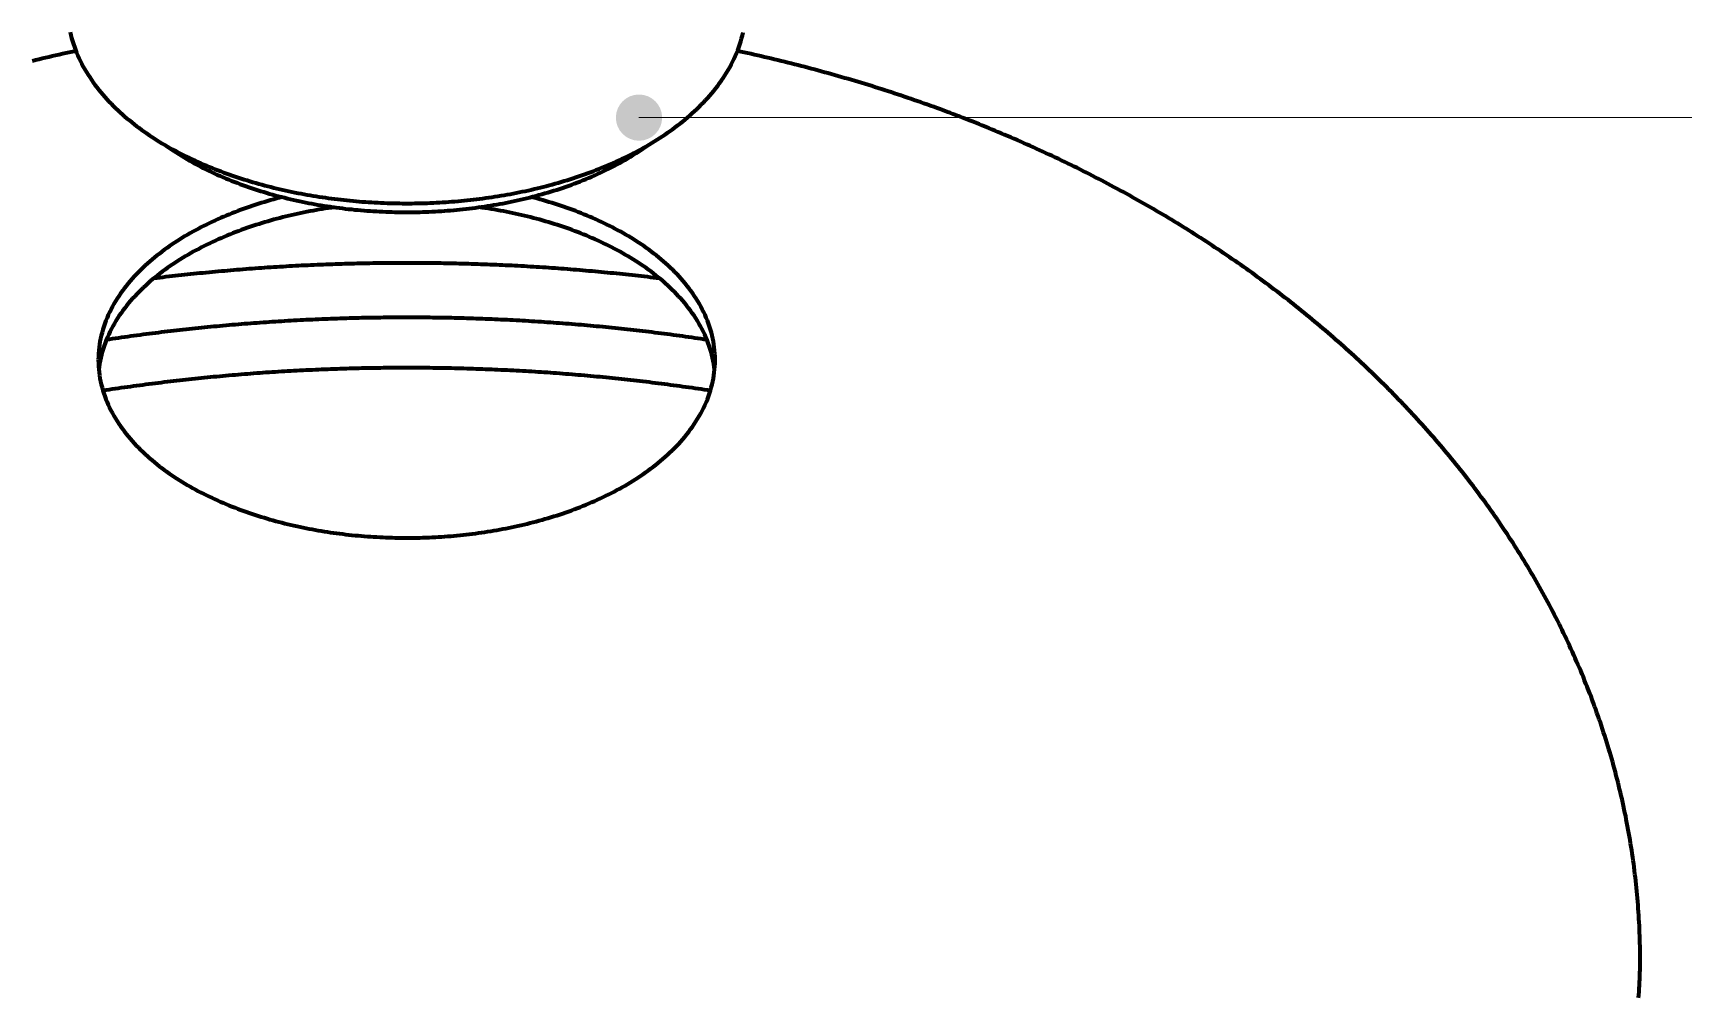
# Model space of a CAD drawing. Header units: millimetres. Extents: x 0 to 420, y 0 to 297.
# Drawn here: x 130.15 to 172.98, y 194.36 to 219.36 of the extents above; entities that cross this region are included whole.
import ezdxf

# ---------------------------------------------------------------- set-up
doc = ezdxf.new("R2010")
doc.units = ezdxf.units.MM
doc.layers.add('01-VISIBLE', color=7, linetype='CONTINUOUS', lineweight=70)
doc.layers.add('08-FINA', color=5, linetype='CONTINUOUS', lineweight=18)

msp = doc.modelspace()

# ---------------------------------------------------------------- hatches: boundary and pattern name
at = {"layer": '08-FINA'}
h = msp.add_hatch(color=7, dxfattribs=at)
h.dxf.hatch_style = 1
edge = h.paths.add_edge_path()
edge.add_arc((145.874, 217.165), 0.6, 0, 360)

# ---------------------------------------------------------------- linework, layer by layer
at = {"layer": '01-VISIBLE'}
for points in [[(131.117, 219.383), (131.135, 219.305), (131.155, 219.227), (131.177, 219.15), (131.201, 219.073), (131.227, 218.998), (131.255, 218.922), (131.284, 218.848), (131.316, 218.774), (131.349, 218.701), (131.383, 218.628), (131.42, 218.557), (131.457, 218.486), (131.497, 218.416), (131.538, 218.347), (131.58, 218.279), (131.623, 218.212), (131.668, 218.145), (131.714, 218.079), (131.761, 218.015), (131.81, 217.951), (131.859, 217.888), (131.91, 217.825), (131.962, 217.764), (132.015, 217.704), (132.068, 217.644), (132.123, 217.585), (132.178, 217.527), (132.235, 217.47), (132.292, 217.414), (132.35, 217.359), (132.409, 217.304), (132.469, 217.251), (132.529, 217.198), (132.59, 217.146), (132.652, 217.095), (132.714, 217.044), (132.777, 216.994), (132.841, 216.946), (132.905, 216.897), (132.969, 216.85), (133.035, 216.803), (133.1, 216.757), (133.167, 216.712), (133.234, 216.668), (133.301, 216.624), (133.368, 216.581), (133.437, 216.539), (133.505, 216.497), (133.574, 216.456), (133.644, 216.416), (133.713, 216.376), (133.783, 216.337), (133.854, 216.299), (133.925, 216.262), (133.996, 216.225), (134.067, 216.188), (134.139, 216.153), (134.211, 216.117), (134.284, 216.083), (134.357, 216.049), (134.429, 216.016), (134.503, 215.983), (134.576, 215.951), (134.65, 215.919), (134.724, 215.889), (134.798, 215.858), (134.873, 215.828), (134.947, 215.799), (135.022, 215.771), (135.097, 215.742), (135.173, 215.715), (135.248, 215.688), (135.324, 215.661), (135.4, 215.635), (135.476, 215.61), (135.552, 215.585), (135.629, 215.561), (135.705, 215.537), (135.782, 215.513), (135.859, 215.491), (135.936, 215.468), (136.013, 215.446), (136.09, 215.425), (136.168, 215.404), (136.245, 215.384), (136.323, 215.364), (136.401, 215.345), (136.479, 215.326), (136.557, 215.307), (136.635, 215.289), (136.713, 215.272), (136.792, 215.255), (136.87, 215.238), (136.949, 215.222), (137.028, 215.207), (137.106, 215.191), (137.185, 215.177), (137.264, 215.163), (137.343, 215.149), (137.422, 215.135), (137.501, 215.123), (137.581, 215.11), (137.66, 215.098), (137.739, 215.087), (137.819, 215.076), (137.898, 215.065), (137.978, 215.055), (138.058, 215.045), (138.137, 215.036), (138.217, 215.027), (138.297, 215.018), (138.376, 215.01), (138.456, 215.003), (138.536, 214.995), (138.616, 214.989), (138.696, 214.982), (138.776, 214.977), (138.856, 214.971), (138.936, 214.966), (139.016, 214.961), (139.096, 214.957), (139.177, 214.954), (139.257, 214.95), (139.337, 214.947), (139.417, 214.945), (139.497, 214.943), (139.577, 214.941), (139.658, 214.94), (139.738, 214.939), (139.818, 214.939), (139.898, 214.939), (139.978, 214.939), (140.059, 214.94), (140.139, 214.942), (140.219, 214.943), (140.299, 214.945), (140.379, 214.948), (140.46, 214.951), (140.54, 214.955), (140.62, 214.958), (140.7, 214.963), (140.78, 214.967), (140.86, 214.973), (140.94, 214.978), (141.02, 214.984), (141.1, 214.991), (141.18, 214.997), (141.26, 215.005), (141.34, 215.012), (141.419, 215.021), (141.499, 215.029), (141.579, 215.038), (141.658, 215.048), (141.738, 215.057), (141.818, 215.068), (141.897, 215.079), (141.977, 215.09), (142.056, 215.101), (142.135, 215.114), (142.214, 215.126), (142.294, 215.139), (142.373, 215.152), (142.452, 215.166), (142.531, 215.181), (142.609, 215.196), (142.688, 215.211), (142.767, 215.227), (142.845, 215.243), (142.924, 215.259), (143.002, 215.277), (143.08, 215.294), (143.159, 215.312), (143.237, 215.331), (143.315, 215.35), (143.392, 215.369), (143.47, 215.389), (143.548, 215.41), (143.625, 215.431), (143.702, 215.452), (143.779, 215.474), (143.856, 215.497), (143.933, 215.52), (144.01, 215.543), (144.087, 215.567), (144.163, 215.592), (144.239, 215.617), (144.315, 215.642), (144.391, 215.668), (144.467, 215.695), (144.542, 215.722), (144.617, 215.75), (144.692, 215.778), (144.767, 215.807), (144.842, 215.836), (144.916, 215.866), (144.99, 215.897), (145.064, 215.928), (145.138, 215.96), (145.212, 215.992), (145.285, 216.025), (145.358, 216.058), (145.43, 216.092), (145.503, 216.127), (145.575, 216.162), (145.646, 216.198), (145.718, 216.235), (145.789, 216.272), (145.86, 216.31), (145.93, 216.348), (146, 216.387), (146.07, 216.427)], [(146.07, 216.427), (146.14, 216.468), (146.21, 216.51), (146.279, 216.552), (146.348, 216.595), (146.416, 216.639), (146.484, 216.683), (146.552, 216.729), (146.619, 216.775), (146.685, 216.821), (146.751, 216.869), (146.816, 216.917), (146.881, 216.966), (146.945, 217.016), (147.009, 217.067), (147.071, 217.118), (147.134, 217.171), (147.195, 217.224), (147.256, 217.278), (147.316, 217.332), (147.375, 217.388), (147.433, 217.445), (147.491, 217.502), (147.547, 217.56), (147.603, 217.619), (147.658, 217.679), (147.712, 217.74), (147.765, 217.802), (147.816, 217.864), (147.867, 217.928), (147.916, 217.992), (147.965, 218.058), (148.012, 218.124), (148.058, 218.191), (148.102, 218.259), (148.145, 218.328), (148.187, 218.398), (148.227, 218.468), (148.266, 218.54), (148.303, 218.612), (148.338, 218.685), (148.372, 218.759), (148.404, 218.834), (148.434, 218.909), (148.463, 218.985), (148.489, 219.062), (148.514, 219.139), (148.537, 219.217), (148.557, 219.296), (148.576, 219.375)], [(131.266, 218.894), (131.178, 218.875), (131.09, 218.856), (131.002, 218.837), (130.915, 218.817), (130.827, 218.798), (130.739, 218.778), (130.652, 218.758), (130.564, 218.738), (130.477, 218.717), (130.389, 218.697), (130.302, 218.676), (130.215, 218.655), (130.127, 218.634)], [(171.847, 195.285), (171.847, 195.375), (171.846, 195.464), (171.845, 195.554), (171.844, 195.644), (171.842, 195.734), (171.839, 195.824), (171.837, 195.913), (171.833, 196.003), (171.83, 196.093), (171.826, 196.183), (171.821, 196.272), (171.816, 196.362), (171.811, 196.452), (171.805, 196.541), (171.799, 196.631), (171.792, 196.721), (171.785, 196.81), (171.778, 196.9), (171.77, 196.989), (171.761, 197.079), (171.753, 197.168), (171.743, 197.257), (171.734, 197.347), (171.724, 197.436), (171.713, 197.525), (171.702, 197.614), (171.691, 197.703), (171.679, 197.792), (171.667, 197.881), (171.655, 197.97), (171.641, 198.059), (171.628, 198.148), (171.614, 198.237), (171.6, 198.325), (171.585, 198.414), (171.57, 198.503), (171.555, 198.591), (171.539, 198.68), (171.522, 198.768), (171.505, 198.856), (171.488, 198.944), (171.471, 199.032), (171.453, 199.12), (171.434, 199.208), (171.415, 199.296), (171.396, 199.384), (171.377, 199.472), (171.357, 199.559), (171.336, 199.647), (171.315, 199.734), (171.294, 199.821), (171.272, 199.908), (171.25, 199.995), (171.228, 200.082), (171.205, 200.169), (171.182, 200.256), (171.158, 200.343), (171.134, 200.429), (171.11, 200.516), (171.085, 200.602), (171.06, 200.688), (171.034, 200.774), (171.008, 200.86), (170.982, 200.946), (170.955, 201.032), (170.928, 201.118), (170.9, 201.203), (170.872, 201.288), (170.844, 201.374), (170.815, 201.459), (170.786, 201.544), (170.756, 201.629), (170.727, 201.713), (170.696, 201.798), (170.666, 201.882), (170.635, 201.967), (170.603, 202.051), (170.572, 202.135), (170.54, 202.219), (170.507, 202.303), (170.474, 202.386), (170.441, 202.47), (170.407, 202.553), (170.374, 202.636), (170.339, 202.719), (170.305, 202.802), (170.27, 202.885), (170.234, 202.967), (170.198, 203.05), (170.162, 203.132), (170.126, 203.214), (170.089, 203.296), (170.052, 203.378), (170.014, 203.459), (169.977, 203.541), (169.938, 203.622), (169.9, 203.703), (169.861, 203.784), (169.822, 203.865), (169.782, 203.946), (169.742, 204.026), (169.702, 204.107), (169.661, 204.187), (169.62, 204.267), (169.579, 204.347), (169.538, 204.426), (169.496, 204.506), (169.453, 204.585), (169.411, 204.664), (169.368, 204.743), (169.325, 204.822), (169.281, 204.9), (169.237, 204.979), (169.193, 205.057), (169.149, 205.135), (169.104, 205.213), (169.059, 205.29), (169.013, 205.368), (168.967, 205.445), (168.921, 205.522), (168.875, 205.599), (168.828, 205.676), (168.781, 205.752), (168.734, 205.829), (168.686, 205.905), (168.638, 205.981), (168.59, 206.057), (168.542, 206.132), (168.493, 206.208), (168.444, 206.283), (168.394, 206.358), (168.345, 206.433), (168.295, 206.507), (168.244, 206.582), (168.194, 206.656), (168.143, 206.73), (168.092, 206.804), (168.04, 206.878), (167.989, 206.951), (167.937, 207.024), (167.884, 207.097), (167.832, 207.17), (167.779, 207.243), (167.726, 207.315), (167.673, 207.388), (167.619, 207.46), (167.565, 207.532), (167.511, 207.603), (167.456, 207.675), (167.402, 207.746), (167.347, 207.817), (167.291, 207.888), (167.236, 207.958), (167.18, 208.029), (167.124, 208.099), (167.068, 208.169), (167.011, 208.239), (166.954, 208.308), (166.897, 208.378), (166.84, 208.447), (166.783, 208.516), (166.725, 208.585), (166.667, 208.653), (166.608, 208.722), (166.55, 208.79), (166.491, 208.858), (166.432, 208.925), (166.373, 208.993), (166.313, 209.06), (166.254, 209.127), (166.194, 209.194), (166.133, 209.261), (166.073, 209.327), (166.012, 209.393), (165.951, 209.459), (165.89, 209.525), (165.829, 209.591), (165.767, 209.656), (165.705, 209.721), (165.643, 209.786), (165.581, 209.851), (165.519, 209.916), (165.456, 209.98), (165.393, 210.044), (165.33, 210.108), (165.266, 210.172), (165.203, 210.235), (165.139, 210.298), (165.075, 210.361), (165.011, 210.424), (164.946, 210.487), (164.882, 210.549), (164.817, 210.611), (164.752, 210.673), (164.687, 210.735), (164.621, 210.797), (164.555, 210.858), (164.49, 210.919), (164.424, 210.98), (164.357, 211.04), (164.291, 211.101), (164.224, 211.161), (164.157, 211.221), (164.09, 211.281), (164.023, 211.34), (163.956, 211.4), (163.888, 211.459), (163.82, 211.518), (163.752, 211.577), (163.684, 211.635), (163.616, 211.693), (163.547, 211.751), (163.478, 211.809), (163.409, 211.867), (163.34, 211.924), (163.271, 211.981), (163.202, 212.038), (163.132, 212.095), (163.062, 212.152), (162.992, 212.208), (162.922, 212.264), (162.852, 212.32), (162.781, 212.376), (162.711, 212.431), (162.64, 212.486), (162.569, 212.541), (162.497, 212.596), (162.426, 212.651), (162.355, 212.705), (162.283, 212.759), (162.211, 212.813), (162.139, 212.867), (162.067, 212.92), (161.995, 212.974), (161.922, 213.027), (161.849, 213.08), (161.777, 213.132), (161.704, 213.185), (161.631, 213.237), (161.557, 213.289), (161.484, 213.34), (161.41, 213.392), (161.337, 213.443), (161.263, 213.494), (161.189, 213.545), (161.115, 213.596), (161.04, 213.647), (160.966, 213.697), (160.891, 213.747), (160.816, 213.797), (160.742, 213.846), (160.667, 213.896), (160.591, 213.945), (160.516, 213.994), (160.441, 214.042), (160.365, 214.091), (160.289, 214.139), (160.213, 214.187), (160.137, 214.235), (160.061, 214.283), (159.985, 214.33), (159.909, 214.378), (159.832, 214.425), (159.755, 214.471), (159.679, 214.518), (159.602, 214.564), (159.525, 214.611), (159.447, 214.657), (159.37, 214.702), (159.293, 214.748), (159.215, 214.793), (159.137, 214.838), (159.06, 214.883), (158.982, 214.928), (158.904, 214.972), (158.825, 215.016), (158.747, 215.06), (158.669, 215.104), (158.59, 215.148), (158.511, 215.191), (158.433, 215.234), (158.354, 215.277), (158.275, 215.32), (158.196, 215.363), (158.116, 215.405), (158.037, 215.447), (157.958, 215.489), (157.878, 215.531), (157.798, 215.572), (157.719, 215.614), (157.639, 215.655), (157.559, 215.695), (157.479, 215.736), (157.398, 215.777), (157.318, 215.817), (157.238, 215.857), (157.157, 215.897), (157.076, 215.936), (156.996, 215.975), (156.915, 216.015), (156.834, 216.054), (156.753, 216.092), (156.672, 216.131), (156.591, 216.169), (156.509, 216.207), (156.428, 216.245), (156.346, 216.283), (156.265, 216.32), (156.183, 216.358), (156.101, 216.395), (156.019, 216.432), (155.937, 216.468), (155.855, 216.505), (155.773, 216.541), (155.691, 216.577), (155.608, 216.613), (155.526, 216.649), (155.443, 216.684), (155.36, 216.719), (155.278, 216.754), (155.195, 216.789), (155.112, 216.823), (155.029, 216.858), (154.946, 216.892), (154.863, 216.926), (154.78, 216.96), (154.696, 216.993), (154.613, 217.027), (154.529, 217.06), (154.446, 217.093), (154.362, 217.125), (154.278, 217.158), (154.195, 217.19), (154.111, 217.222), (154.027, 217.254), (153.943, 217.286), (153.858, 217.317), (153.774, 217.349), (153.69, 217.38), (153.606, 217.411), (153.521, 217.441), (153.437, 217.472), (153.352, 217.502), (153.267, 217.532), (153.183, 217.562), (153.098, 217.592), (153.013, 217.621), (152.928, 217.65), (152.843, 217.679), (152.758, 217.708), (152.673, 217.737), (152.588, 217.765), (152.502, 217.794), (152.417, 217.822), (152.332, 217.849), (152.246, 217.877), (152.161, 217.905), (152.075, 217.932), (151.989, 217.959), (151.904, 217.986), (151.818, 218.012), (151.732, 218.039), (151.646, 218.065), (151.56, 218.091), (151.474, 218.117), (151.388, 218.142), (151.302, 218.168), (151.216, 218.193), (151.129, 218.218), (151.043, 218.243), (150.957, 218.267), (150.87, 218.292), (150.784, 218.316), (150.697, 218.34), (150.61, 218.364), (150.524, 218.387), (150.437, 218.411), (150.35, 218.434), (150.263, 218.457), (150.177, 218.48), (150.09, 218.502), (150.003, 218.525), (149.916, 218.547), (149.828, 218.569), (149.741, 218.591), (149.654, 218.612), (149.567, 218.634), (149.48, 218.655), (149.392, 218.676), (149.305, 218.697), (149.217, 218.717), (149.13, 218.738), (149.042, 218.758), (148.955, 218.778), (148.867, 218.798), (148.78, 218.817), (148.692, 218.837), (148.604, 218.856), (148.516, 218.875), (148.429, 218.894)], [(133.609, 216.436), (133.675, 216.389), (133.741, 216.344), (133.807, 216.299), (133.875, 216.255), (133.942, 216.212), (134.01, 216.169), (134.079, 216.127), (134.148, 216.086), (134.218, 216.046), (134.288, 216.007), (134.358, 215.968), (134.429, 215.93), (134.5, 215.892), (134.571, 215.856), (134.643, 215.82), (134.716, 215.785), (134.788, 215.75), (134.861, 215.716), (134.934, 215.683), (135.007, 215.65), (135.081, 215.618), (135.155, 215.587), (135.229, 215.556), (135.304, 215.526), (135.379, 215.497), (135.454, 215.468), (135.529, 215.44), (135.604, 215.412), (135.68, 215.385), (135.756, 215.359), (135.832, 215.333), (135.908, 215.308), (135.985, 215.283), (136.061, 215.259), (136.138, 215.236), (136.215, 215.213), (136.292, 215.19), (136.37, 215.169), (136.447, 215.147), (136.525, 215.127), (136.603, 215.106), (136.68, 215.087), (136.758, 215.068), (136.837, 215.049), (136.915, 215.031), (136.993, 215.013), (137.072, 214.996), (137.15, 214.98), (137.229, 214.964), (137.308, 214.948), (137.387, 214.933), (137.466, 214.919), (137.545, 214.905), (137.624, 214.891), (137.704, 214.878), (137.783, 214.866), (137.862, 214.854), (137.942, 214.842), (138.021, 214.831), (138.101, 214.821), (138.181, 214.811), (138.261, 214.801), (138.34, 214.792), (138.42, 214.784), (138.5, 214.775), (138.58, 214.768), (138.66, 214.761), (138.74, 214.754), (138.82, 214.748), (138.9, 214.742), (138.981, 214.737), (139.061, 214.732), (139.141, 214.728), (139.221, 214.724), (139.302, 214.72), (139.382, 214.717), (139.462, 214.715), (139.542, 214.713), (139.623, 214.711), (139.703, 214.71), (139.783, 214.71), (139.864, 214.71), (139.944, 214.71), (140.024, 214.711), (140.105, 214.712), (140.185, 214.714), (140.265, 214.716), (140.346, 214.718), (140.426, 214.722), (140.506, 214.725), (140.587, 214.729), (140.667, 214.734), (140.747, 214.739), (140.827, 214.744), (140.907, 214.75), (140.987, 214.757), (141.067, 214.764), (141.147, 214.771), (141.227, 214.779), (141.307, 214.787), (141.387, 214.796), (141.467, 214.805), (141.547, 214.815), (141.626, 214.825), (141.706, 214.836), (141.785, 214.847), (141.865, 214.859), (141.944, 214.871), (142.024, 214.884), (142.103, 214.897), (142.182, 214.911), (142.261, 214.925), (142.34, 214.939), (142.419, 214.955), (142.498, 214.97), (142.577, 214.987), (142.655, 215.003), (142.734, 215.021), (142.812, 215.038), (142.89, 215.057), (142.968, 215.075), (143.046, 215.095), (143.124, 215.115), (143.202, 215.135), (143.279, 215.156), (143.357, 215.178), (143.434, 215.2), (143.511, 215.222), (143.588, 215.245), (143.665, 215.269), (143.741, 215.293), (143.818, 215.318), (143.894, 215.344), (143.97, 215.37), (144.046, 215.396), (144.121, 215.424), (144.197, 215.452), (144.272, 215.48), (144.347, 215.509), (144.421, 215.539), (144.496, 215.569), (144.57, 215.6), (144.644, 215.631), (144.717, 215.664), (144.791, 215.697), (144.864, 215.73), (144.936, 215.764), (145.009, 215.799), (145.081, 215.835), (145.153, 215.871), (145.224, 215.908), (145.295, 215.945), (145.365, 215.984), (145.436, 216.023), (145.505, 216.063)], [(145.505, 216.063), (145.58, 216.106), (145.654, 216.151), (145.727, 216.196), (145.8, 216.242), (145.872, 216.289), (145.944, 216.337), (146.015, 216.386), (146.085, 216.436)], [(136.622, 215.101), (136.544, 215.081), (136.466, 215.061), (136.389, 215.04), (136.311, 215.018), (136.234, 214.996), (136.157, 214.973), (136.08, 214.949), (136.003, 214.925), (135.927, 214.901), (135.85, 214.876), (135.774, 214.85), (135.698, 214.824), (135.623, 214.797), (135.547, 214.77), (135.472, 214.741), (135.397, 214.713), (135.322, 214.683), (135.247, 214.654), (135.173, 214.623), (135.099, 214.592), (135.025, 214.56), (134.951, 214.528), (134.878, 214.494), (134.805, 214.461), (134.733, 214.426), (134.66, 214.391), (134.588, 214.355), (134.517, 214.319), (134.445, 214.282), (134.375, 214.244), (134.304, 214.205), (134.234, 214.166), (134.164, 214.126), (134.095, 214.085), (134.026, 214.043), (133.958, 214.001), (133.89, 213.958), (133.823, 213.914), (133.756, 213.869), (133.69, 213.824), (133.624, 213.777), (133.559, 213.73), (133.495, 213.682), (133.431, 213.633), (133.368, 213.584), (133.305, 213.533), (133.243, 213.482), (133.182, 213.429), (133.122, 213.376), (133.063, 213.322), (133.004, 213.267), (132.946, 213.211), (132.889, 213.154), (132.834, 213.097), (132.779, 213.038), (132.725, 212.978), (132.672, 212.917), (132.621, 212.856), (132.57, 212.793), (132.521, 212.73), (132.473, 212.665), (132.426, 212.6), (132.381, 212.533), (132.337, 212.466), (132.295, 212.398), (132.254, 212.329), (132.215, 212.258), (132.177, 212.187), (132.141, 212.115), (132.107, 212.043), (132.075, 211.969), (132.045, 211.895), (132.016, 211.819), (131.99, 211.743), (131.966, 211.667), (131.944, 211.589), (131.924, 211.512), (131.906, 211.433), (131.89, 211.354), (131.877, 211.275), (131.867, 211.195), (131.858, 211.116), (131.852, 211.035), (131.848, 210.955), (131.847, 210.875)], [(147.847, 210.875), (147.846, 210.955), (147.842, 211.035), (147.836, 211.116), (147.828, 211.195), (147.817, 211.275), (147.804, 211.354), (147.788, 211.433), (147.771, 211.512), (147.751, 211.589), (147.729, 211.667), (147.704, 211.743), (147.678, 211.819), (147.65, 211.895), (147.619, 211.969), (147.587, 212.043), (147.553, 212.115), (147.517, 212.187), (147.48, 212.258), (147.441, 212.329), (147.4, 212.398), (147.357, 212.466), (147.313, 212.533), (147.268, 212.6), (147.222, 212.665), (147.174, 212.73), (147.124, 212.793), (147.074, 212.856), (147.022, 212.917), (146.969, 212.978), (146.916, 213.038), (146.861, 213.097), (146.805, 213.154), (146.748, 213.211), (146.69, 213.267), (146.632, 213.322), (146.572, 213.376), (146.512, 213.429), (146.451, 213.482), (146.389, 213.533), (146.327, 213.584), (146.264, 213.633), (146.2, 213.682), (146.135, 213.73), (146.07, 213.777), (146.004, 213.824), (145.938, 213.869), (145.871, 213.914), (145.804, 213.958), (145.736, 214.001), (145.668, 214.043), (145.599, 214.085), (145.53, 214.126), (145.46, 214.166), (145.39, 214.205), (145.32, 214.244), (145.249, 214.282), (145.178, 214.319), (145.106, 214.355), (145.034, 214.391), (144.962, 214.426), (144.889, 214.461), (144.816, 214.494), (144.743, 214.528), (144.669, 214.56), (144.596, 214.592), (144.522, 214.623), (144.447, 214.654), (144.373, 214.683), (144.298, 214.713), (144.223, 214.741), (144.147, 214.77), (144.072, 214.797), (143.996, 214.824), (143.92, 214.85), (143.844, 214.876), (143.768, 214.901), (143.691, 214.925), (143.614, 214.949), (143.537, 214.973), (143.46, 214.996), (143.383, 215.018), (143.306, 215.04), (143.228, 215.061), (143.151, 215.081), (143.073, 215.101)], [(137.972, 214.838), (137.893, 214.827), (137.813, 214.815), (137.734, 214.803), (137.655, 214.79), (137.576, 214.777), (137.497, 214.763), (137.418, 214.749), (137.339, 214.734), (137.26, 214.719), (137.181, 214.703), (137.103, 214.686), (137.024, 214.67), (136.946, 214.652), (136.868, 214.634), (136.789, 214.616), (136.711, 214.597), (136.634, 214.578), (136.556, 214.558), (136.478, 214.537), (136.401, 214.516), (136.324, 214.495), (136.246, 214.472), (136.169, 214.45), (136.093, 214.427), (136.016, 214.403), (135.94, 214.378), (135.863, 214.353), (135.787, 214.328), (135.711, 214.302), (135.636, 214.275), (135.56, 214.248), (135.485, 214.22), (135.41, 214.191), (135.335, 214.162), (135.261, 214.132), (135.186, 214.102), (135.112, 214.071), (135.039, 214.039), (134.965, 214.007), (134.892, 213.974), (134.819, 213.941), (134.747, 213.906), (134.674, 213.871), (134.602, 213.836), (134.531, 213.799), (134.46, 213.762), (134.389, 213.725), (134.318, 213.686), (134.248, 213.647), (134.179, 213.607), (134.109, 213.567), (134.041, 213.525), (133.972, 213.483), (133.905, 213.44), (133.837, 213.397), (133.77, 213.352), (133.704, 213.307), (133.638, 213.261), (133.573, 213.214), (133.509, 213.166), (133.445, 213.118), (133.382, 213.068), (133.319, 213.018), (133.257, 212.967), (133.196, 212.915), (133.136, 212.862), (133.076, 212.808), (133.018, 212.753), (132.96, 212.698), (132.903, 212.641), (132.847, 212.584), (132.792, 212.525), (132.738, 212.466), (132.685, 212.406), (132.633, 212.344), (132.582, 212.282), (132.533, 212.219), (132.485, 212.155), (132.438, 212.09), (132.392, 212.024), (132.348, 211.957), (132.305, 211.889), (132.264, 211.82), (132.225, 211.75), (132.187, 211.679), (132.15, 211.608), (132.116, 211.535), (132.083, 211.462), (132.053, 211.388), (132.024, 211.313), (131.997, 211.237), (131.972, 211.161), (131.949, 211.084), (131.929, 211.006), (131.911, 210.928), (131.894, 210.85), (131.881, 210.771), (131.869, 210.691), (131.86, 210.611)], [(147.834, 210.611), (147.825, 210.691), (147.814, 210.771), (147.8, 210.85), (147.784, 210.928), (147.766, 211.006), (147.745, 211.084), (147.722, 211.161), (147.698, 211.237), (147.671, 211.313), (147.642, 211.388), (147.611, 211.462), (147.578, 211.535), (147.544, 211.608), (147.508, 211.679), (147.47, 211.75), (147.43, 211.82), (147.389, 211.889), (147.346, 211.957), (147.302, 212.024), (147.257, 212.09), (147.21, 212.155), (147.162, 212.219), (147.112, 212.282), (147.061, 212.344), (147.01, 212.406), (146.957, 212.466), (146.903, 212.525), (146.848, 212.584), (146.792, 212.641), (146.735, 212.698), (146.677, 212.753), (146.618, 212.808), (146.559, 212.862), (146.498, 212.915), (146.437, 212.967), (146.375, 213.018), (146.313, 213.068), (146.249, 213.118), (146.186, 213.166), (146.121, 213.214), (146.056, 213.261), (145.99, 213.307), (145.924, 213.352), (145.857, 213.397), (145.79, 213.44), (145.722, 213.483), (145.654, 213.525), (145.585, 213.567), (145.516, 213.607), (145.446, 213.647), (145.376, 213.686), (145.306, 213.725), (145.235, 213.762), (145.164, 213.799), (145.092, 213.836), (145.02, 213.871), (144.948, 213.906), (144.875, 213.941), (144.802, 213.974), (144.729, 214.007), (144.656, 214.039), (144.582, 214.071), (144.508, 214.102), (144.434, 214.132), (144.359, 214.162), (144.284, 214.191), (144.209, 214.22), (144.134, 214.248), (144.059, 214.275), (143.983, 214.302), (143.907, 214.328), (143.831, 214.353), (143.755, 214.378), (143.678, 214.403), (143.602, 214.427), (143.525, 214.45), (143.448, 214.472), (143.371, 214.495), (143.294, 214.516), (143.216, 214.537), (143.138, 214.558), (143.061, 214.578), (142.983, 214.597), (142.905, 214.616), (142.827, 214.634), (142.749, 214.652), (142.67, 214.67), (142.592, 214.686), (142.513, 214.703), (142.434, 214.719), (142.356, 214.734), (142.277, 214.749), (142.198, 214.763), (142.119, 214.777), (142.04, 214.79), (141.96, 214.803), (141.881, 214.815), (141.802, 214.827), (141.722, 214.838)], [(146.41, 212.989), (146.33, 212.999), (146.25, 213.009), (146.171, 213.018), (146.091, 213.028), (146.011, 213.037), (145.932, 213.046), (145.852, 213.055), (145.772, 213.064), (145.693, 213.073), (145.613, 213.082), (145.533, 213.09), (145.453, 213.099), (145.373, 213.107), (145.294, 213.115), (145.214, 213.123), (145.134, 213.131), (145.054, 213.139), (144.974, 213.147), (144.894, 213.154), (144.814, 213.162), (144.735, 213.169), (144.655, 213.176), (144.575, 213.183), (144.495, 213.19), (144.415, 213.197), (144.335, 213.204), (144.255, 213.211), (144.175, 213.217), (144.095, 213.224), (144.015, 213.23), (143.935, 213.236), (143.855, 213.242), (143.775, 213.248), (143.695, 213.254), (143.615, 213.259), (143.535, 213.265), (143.455, 213.27), (143.375, 213.275), (143.295, 213.281), (143.215, 213.286), (143.135, 213.291), (143.055, 213.295), (142.974, 213.3), (142.894, 213.305), (142.814, 213.309), (142.734, 213.313), (142.654, 213.318), (142.574, 213.322), (142.494, 213.326), (142.414, 213.33), (142.333, 213.333), (142.253, 213.337), (142.173, 213.341), (142.093, 213.344), (142.013, 213.347), (141.933, 213.35), (141.853, 213.353), (141.772, 213.356), (141.692, 213.359), (141.612, 213.362), (141.532, 213.364), (141.452, 213.367), (141.371, 213.369), (141.291, 213.371), (141.211, 213.373), (141.131, 213.375), (141.051, 213.377), (140.97, 213.379), (140.89, 213.38), (140.81, 213.382), (140.73, 213.383), (140.649, 213.384), (140.569, 213.386), (140.489, 213.387), (140.409, 213.387), (140.329, 213.388), (140.248, 213.389), (140.168, 213.389), (140.088, 213.39), (140.008, 213.39), (139.927, 213.39), (139.847, 213.39), (139.767, 213.39), (139.687, 213.39), (139.606, 213.39), (139.526, 213.389), (139.446, 213.389), (139.366, 213.388), (139.286, 213.387), (139.205, 213.387), (139.125, 213.386), (139.045, 213.384), (138.965, 213.383), (138.884, 213.382), (138.804, 213.38), (138.724, 213.379), (138.644, 213.377), (138.564, 213.375), (138.483, 213.373), (138.403, 213.371), (138.323, 213.369), (138.243, 213.367), (138.163, 213.364), (138.082, 213.362), (138.002, 213.359), (137.922, 213.356), (137.842, 213.353), (137.762, 213.35), (137.682, 213.347), (137.601, 213.344), (137.521, 213.341), (137.441, 213.337), (137.361, 213.333), (137.281, 213.33), (137.201, 213.326), (137.12, 213.322), (137.04, 213.318), (136.96, 213.313), (136.88, 213.309), (136.8, 213.305), (136.72, 213.3), (136.64, 213.295), (136.56, 213.291), (136.48, 213.286), (136.4, 213.281), (136.32, 213.275), (136.239, 213.27), (136.159, 213.265), (136.079, 213.259), (135.999, 213.254), (135.919, 213.248), (135.839, 213.242), (135.759, 213.236), (135.679, 213.23), (135.599, 213.224), (135.519, 213.217), (135.439, 213.211), (135.359, 213.204), (135.279, 213.197), (135.2, 213.19), (135.12, 213.183), (135.04, 213.176), (134.96, 213.169), (134.88, 213.162), (134.8, 213.154), (134.72, 213.147), (134.64, 213.139), (134.56, 213.131), (134.481, 213.123), (134.401, 213.115), (134.321, 213.107), (134.241, 213.099), (134.161, 213.09), (134.082, 213.082), (134.002, 213.073), (133.922, 213.064), (133.842, 213.055), (133.763, 213.046), (133.683, 213.037), (133.603, 213.028), (133.524, 213.018), (133.444, 213.009), (133.364, 212.999), (133.285, 212.989)], [(147.639, 211.396), (147.559, 211.408), (147.48, 211.42), (147.401, 211.431), (147.321, 211.443), (147.242, 211.454), (147.162, 211.466), (147.083, 211.477), (147.004, 211.488), (146.924, 211.499), (146.845, 211.51), (146.765, 211.52), (146.686, 211.531), (146.606, 211.541), (146.527, 211.551), (146.447, 211.562), (146.367, 211.572), (146.288, 211.582), (146.208, 211.591), (146.129, 211.601), (146.049, 211.611), (145.969, 211.62), (145.89, 211.629), (145.81, 211.638), (145.73, 211.647), (145.651, 211.656), (145.571, 211.665), (145.491, 211.674), (145.411, 211.682), (145.332, 211.691), (145.252, 211.699), (145.172, 211.707), (145.092, 211.715), (145.012, 211.723), (144.933, 211.731), (144.853, 211.739), (144.773, 211.746), (144.693, 211.754), (144.613, 211.761), (144.533, 211.768), (144.453, 211.775), (144.373, 211.782), (144.294, 211.789), (144.214, 211.796), (144.134, 211.802), (144.054, 211.809), (143.974, 211.815), (143.894, 211.821), (143.814, 211.827), (143.734, 211.833), (143.654, 211.839), (143.574, 211.845), (143.494, 211.85), (143.414, 211.856), (143.334, 211.861), (143.254, 211.866), (143.174, 211.871), (143.094, 211.876), (143.014, 211.881), (142.933, 211.886), (142.853, 211.891), (142.773, 211.895), (142.693, 211.899), (142.613, 211.904), (142.533, 211.908), (142.453, 211.912), (142.373, 211.916), (142.293, 211.919), (142.213, 211.923), (142.132, 211.927), (142.052, 211.93), (141.972, 211.933), (141.892, 211.936), (141.812, 211.939), (141.732, 211.942), (141.652, 211.945), (141.571, 211.948), (141.491, 211.95), (141.411, 211.953), (141.331, 211.955), (141.251, 211.957), (141.17, 211.959), (141.09, 211.961), (141.01, 211.963), (140.93, 211.965), (140.85, 211.966), (140.77, 211.968), (140.689, 211.969), (140.609, 211.97), (140.529, 211.971), (140.449, 211.972), (140.369, 211.973), (140.288, 211.974), (140.208, 211.975), (140.128, 211.975), (140.048, 211.975), (139.968, 211.976), (139.887, 211.976), (139.807, 211.976), (139.727, 211.976), (139.647, 211.975), (139.566, 211.975), (139.486, 211.975), (139.406, 211.974), (139.326, 211.973), (139.246, 211.972), (139.165, 211.971), (139.085, 211.97), (139.005, 211.969), (138.925, 211.968), (138.845, 211.966), (138.764, 211.965), (138.684, 211.963), (138.604, 211.961), (138.524, 211.959), (138.444, 211.957), (138.364, 211.955), (138.283, 211.953), (138.203, 211.95), (138.123, 211.948), (138.043, 211.945), (137.963, 211.942), (137.883, 211.939), (137.802, 211.936), (137.722, 211.933), (137.642, 211.93), (137.562, 211.927), (137.482, 211.923), (137.402, 211.919), (137.322, 211.916), (137.241, 211.912), (137.161, 211.908), (137.081, 211.904), (137.001, 211.899), (136.921, 211.895), (136.841, 211.891), (136.761, 211.886), (136.681, 211.881), (136.601, 211.876), (136.521, 211.871), (136.441, 211.866), (136.361, 211.861), (136.281, 211.856), (136.201, 211.85), (136.121, 211.845), (136.041, 211.839), (135.961, 211.833), (135.881, 211.827), (135.801, 211.821), (135.721, 211.815), (135.641, 211.809), (135.561, 211.802), (135.481, 211.796), (135.401, 211.789), (135.321, 211.782), (135.241, 211.775), (135.161, 211.768), (135.081, 211.761), (135.001, 211.754), (134.922, 211.746), (134.842, 211.739), (134.762, 211.731), (134.682, 211.723), (134.602, 211.715), (134.522, 211.707), (134.443, 211.699), (134.363, 211.691), (134.283, 211.682), (134.203, 211.674), (134.124, 211.665), (134.044, 211.656), (133.964, 211.647), (133.884, 211.638), (133.805, 211.629), (133.725, 211.62), (133.645, 211.611), (133.566, 211.601), (133.486, 211.591), (133.407, 211.582), (133.327, 211.572), (133.247, 211.562), (133.168, 211.551), (133.088, 211.541), (133.009, 211.531), (132.929, 211.52), (132.85, 211.51), (132.77, 211.499), (132.691, 211.488), (132.611, 211.477), (132.532, 211.466), (132.453, 211.454), (132.373, 211.443), (132.294, 211.431), (132.214, 211.42), (132.135, 211.408), (132.056, 211.396)], [(131.847, 210.875), (131.848, 210.794), (131.852, 210.714), (131.858, 210.634), (131.866, 210.554), (131.877, 210.475), (131.89, 210.396), (131.906, 210.317), (131.923, 210.239), (131.943, 210.161), (131.965, 210.084), (131.99, 210.007), (132.016, 209.932), (132.044, 209.856), (132.074, 209.782), (132.106, 209.709), (132.14, 209.636), (132.176, 209.564), (132.214, 209.493), (132.253, 209.423), (132.293, 209.354), (132.336, 209.286), (132.379, 209.218), (132.424, 209.152), (132.471, 209.087), (132.519, 209.022), (132.568, 208.959), (132.618, 208.896), (132.67, 208.835), (132.722, 208.774), (132.776, 208.714), (132.831, 208.656), (132.887, 208.598), (132.943, 208.541), (133.001, 208.485), (133.059, 208.43), (133.119, 208.376), (133.179, 208.323), (133.24, 208.271), (133.301, 208.219), (133.364, 208.169), (133.427, 208.119), (133.49, 208.07), (133.555, 208.023), (133.62, 207.975), (133.685, 207.929), (133.751, 207.884), (133.818, 207.839), (133.885, 207.795), (133.953, 207.752), (134.021, 207.71), (134.09, 207.668), (134.159, 207.627), (134.228, 207.587), (134.298, 207.548), (134.368, 207.509), (134.439, 207.471), (134.51, 207.434), (134.582, 207.397), (134.654, 207.362), (134.726, 207.326), (134.798, 207.292), (134.871, 207.258), (134.944, 207.225), (135.017, 207.193), (135.091, 207.161), (135.165, 207.13), (135.239, 207.099), (135.314, 207.069), (135.388, 207.04), (135.463, 207.011), (135.539, 206.983), (135.614, 206.956), (135.69, 206.929), (135.765, 206.902), (135.841, 206.877), (135.918, 206.852), (135.994, 206.827), (136.071, 206.803), (136.147, 206.78), (136.224, 206.757), (136.301, 206.734), (136.379, 206.713), (136.456, 206.691), (136.534, 206.671), (136.611, 206.651), (136.689, 206.631), (136.767, 206.612), (136.845, 206.593), (136.923, 206.575), (137.002, 206.558), (137.08, 206.541), (137.159, 206.525), (137.237, 206.509), (137.316, 206.493), (137.395, 206.478), (137.474, 206.464), (137.553, 206.45), (137.632, 206.437), (137.711, 206.424), (137.79, 206.411), (137.87, 206.399), (137.949, 206.388), (138.029, 206.377), (138.108, 206.366), (138.188, 206.356), (138.268, 206.347), (138.347, 206.338), (138.427, 206.329), (138.507, 206.321), (138.587, 206.314), (138.667, 206.306), (138.747, 206.3), (138.827, 206.294), (138.907, 206.288), (138.987, 206.283), (139.067, 206.278), (139.147, 206.274), (139.227, 206.27), (139.307, 206.266), (139.388, 206.264), (139.468, 206.261), (139.548, 206.259), (139.628, 206.258), (139.709, 206.257), (139.789, 206.256), (139.869, 206.256), (139.949, 206.256), (140.03, 206.257), (140.11, 206.258), (140.19, 206.26), (140.27, 206.262), (140.35, 206.265), (140.431, 206.268), (140.511, 206.272), (140.591, 206.276), (140.671, 206.28), (140.751, 206.285), (140.831, 206.291), (140.911, 206.297), (140.991, 206.303), (141.071, 206.31), (141.151, 206.318), (141.231, 206.326), (141.311, 206.334), (141.39, 206.343), (141.47, 206.352), (141.55, 206.362), (141.629, 206.372), (141.709, 206.383), (141.788, 206.394), (141.868, 206.406), (141.947, 206.418), (142.026, 206.431), (142.106, 206.444), (142.185, 206.457), (142.264, 206.472), (142.342, 206.486), (142.421, 206.502), (142.5, 206.517), (142.579, 206.533), (142.657, 206.55), (142.735, 206.567), (142.814, 206.585), (142.892, 206.603), (142.97, 206.622), (143.048, 206.642), (143.125, 206.662), (143.203, 206.682), (143.281, 206.703), (143.358, 206.724), (143.435, 206.746), (143.512, 206.769), (143.589, 206.792), (143.665, 206.816), (143.742, 206.84), (143.818, 206.865), (143.894, 206.891), (143.97, 206.917), (144.046, 206.943), (144.121, 206.97), (144.197, 206.998), (144.272, 207.027), (144.347, 207.056), (144.421, 207.085), (144.495, 207.116), (144.57, 207.146), (144.643, 207.178), (144.717, 207.21), (144.79, 207.243), (144.863, 207.276), (144.936, 207.311), (145.008, 207.345), (145.08, 207.381), (145.152, 207.417), (145.223, 207.454), (145.294, 207.492), (145.364, 207.53), (145.434, 207.569), (145.504, 207.609)], [(145.504, 207.609), (145.574, 207.65), (145.643, 207.691), (145.712, 207.734), (145.781, 207.777), (145.849, 207.821), (145.916, 207.865), (145.983, 207.911), (146.049, 207.957), (146.115, 208.005), (146.18, 208.053), (146.245, 208.102), (146.309, 208.151), (146.372, 208.202), (146.434, 208.254), (146.496, 208.306), (146.557, 208.359), (146.617, 208.414), (146.676, 208.469), (146.735, 208.525), (146.792, 208.582), (146.848, 208.64), (146.904, 208.699), (146.958, 208.759), (147.012, 208.82), (147.064, 208.882), (147.115, 208.944), (147.165, 209.008), (147.213, 209.073), (147.261, 209.139), (147.306, 209.205), (147.351, 209.273), (147.394, 209.342), (147.435, 209.411), (147.475, 209.482), (147.513, 209.553), (147.549, 209.626), (147.584, 209.699), (147.616, 209.773), (147.647, 209.848), (147.676, 209.924), (147.702, 210), (147.727, 210.077), (147.749, 210.155), (147.77, 210.233), (147.788, 210.312), (147.803, 210.392), (147.817, 210.471), (147.828, 210.552), (147.836, 210.632), (147.842, 210.713), (147.846, 210.794), (147.847, 210.875)], [(147.727, 210.076), (147.647, 210.088), (147.568, 210.1), (147.488, 210.112), (147.409, 210.124), (147.33, 210.135), (147.25, 210.147), (147.171, 210.158), (147.091, 210.169), (147.012, 210.18), (146.932, 210.191), (146.852, 210.202), (146.773, 210.213), (146.693, 210.223), (146.614, 210.234), (146.534, 210.244), (146.454, 210.254), (146.375, 210.264), (146.295, 210.274), (146.215, 210.284), (146.136, 210.294), (146.056, 210.303), (145.976, 210.313), (145.896, 210.322), (145.817, 210.331), (145.737, 210.34), (145.657, 210.349), (145.577, 210.358), (145.497, 210.367), (145.418, 210.375), (145.338, 210.384), (145.258, 210.392), (145.178, 210.4), (145.098, 210.408), (145.018, 210.416), (144.938, 210.424), (144.858, 210.432), (144.778, 210.439), (144.698, 210.447), (144.618, 210.454), (144.538, 210.461), (144.458, 210.468), (144.378, 210.475), (144.298, 210.482), (144.218, 210.489), (144.138, 210.495), (144.058, 210.502), (143.978, 210.508), (143.898, 210.514), (143.818, 210.521), (143.738, 210.527), (143.658, 210.532), (143.578, 210.538), (143.498, 210.544), (143.418, 210.549), (143.338, 210.555), (143.258, 210.56), (143.177, 210.565), (143.097, 210.57), (143.017, 210.575), (142.937, 210.579), (142.857, 210.584), (142.777, 210.589), (142.696, 210.593), (142.616, 210.597), (142.536, 210.601), (142.456, 210.605), (142.376, 210.609), (142.295, 210.613), (142.215, 210.617), (142.135, 210.62), (142.055, 210.624), (141.975, 210.627), (141.894, 210.63), (141.814, 210.633), (141.734, 210.636), (141.654, 210.639), (141.573, 210.641), (141.493, 210.644), (141.413, 210.646), (141.333, 210.649), (141.252, 210.651), (141.172, 210.653), (141.092, 210.655), (141.011, 210.657), (140.931, 210.658), (140.851, 210.66), (140.771, 210.661), (140.69, 210.663), (140.61, 210.664), (140.53, 210.665), (140.449, 210.666), (140.369, 210.667), (140.289, 210.668), (140.209, 210.668), (140.128, 210.669), (140.048, 210.669), (139.968, 210.669), (139.887, 210.669), (139.807, 210.669), (139.727, 210.669), (139.646, 210.669), (139.566, 210.669), (139.486, 210.668), (139.406, 210.668), (139.325, 210.667), (139.245, 210.666), (139.165, 210.665), (139.084, 210.664), (139.004, 210.663), (138.924, 210.661), (138.844, 210.66), (138.763, 210.658), (138.683, 210.657), (138.603, 210.655), (138.522, 210.653), (138.442, 210.651), (138.362, 210.649), (138.282, 210.646), (138.201, 210.644), (138.121, 210.641), (138.041, 210.639), (137.961, 210.636), (137.88, 210.633), (137.8, 210.63), (137.72, 210.627), (137.64, 210.624), (137.559, 210.62), (137.479, 210.617), (137.399, 210.613), (137.319, 210.609), (137.239, 210.605), (137.158, 210.601), (137.078, 210.597), (136.998, 210.593), (136.918, 210.589), (136.838, 210.584), (136.757, 210.579), (136.677, 210.575), (136.597, 210.57), (136.517, 210.565), (136.437, 210.56), (136.357, 210.555), (136.277, 210.549), (136.197, 210.544), (136.116, 210.538), (136.036, 210.532), (135.956, 210.527), (135.876, 210.521), (135.796, 210.514), (135.716, 210.508), (135.636, 210.502), (135.556, 210.495), (135.476, 210.489), (135.396, 210.482), (135.316, 210.475), (135.236, 210.468), (135.156, 210.461), (135.076, 210.454), (134.996, 210.447), (134.916, 210.439), (134.836, 210.432), (134.756, 210.424), (134.676, 210.416), (134.596, 210.408), (134.516, 210.4), (134.437, 210.392), (134.357, 210.384), (134.277, 210.375), (134.197, 210.367), (134.117, 210.358), (134.037, 210.349), (133.958, 210.34), (133.878, 210.331), (133.798, 210.322), (133.718, 210.313), (133.638, 210.303), (133.559, 210.294), (133.479, 210.284), (133.399, 210.274), (133.32, 210.264), (133.24, 210.254), (133.16, 210.244), (133.081, 210.234), (133.001, 210.223), (132.922, 210.213), (132.842, 210.202), (132.762, 210.191), (132.683, 210.18), (132.603, 210.169), (132.524, 210.158), (132.444, 210.147), (132.365, 210.135), (132.285, 210.124), (132.206, 210.112), (132.126, 210.1), (132.047, 210.088), (131.968, 210.076)], [(171.803, 194.316), (171.81, 194.397), (171.817, 194.477), (171.822, 194.558), (171.828, 194.639), (171.832, 194.719), (171.836, 194.8), (171.84, 194.881), (171.842, 194.961), (171.844, 195.042), (171.846, 195.123), (171.847, 195.204), (171.847, 195.285)]]:
    msp.add_lwpolyline(points, dxfattribs=at)
at = {"layer": '08-FINA'}
msp.add_line((212.5, 217.165), (145.874, 217.165), dxfattribs=at)

doc.saveas('drawing.dxf')
